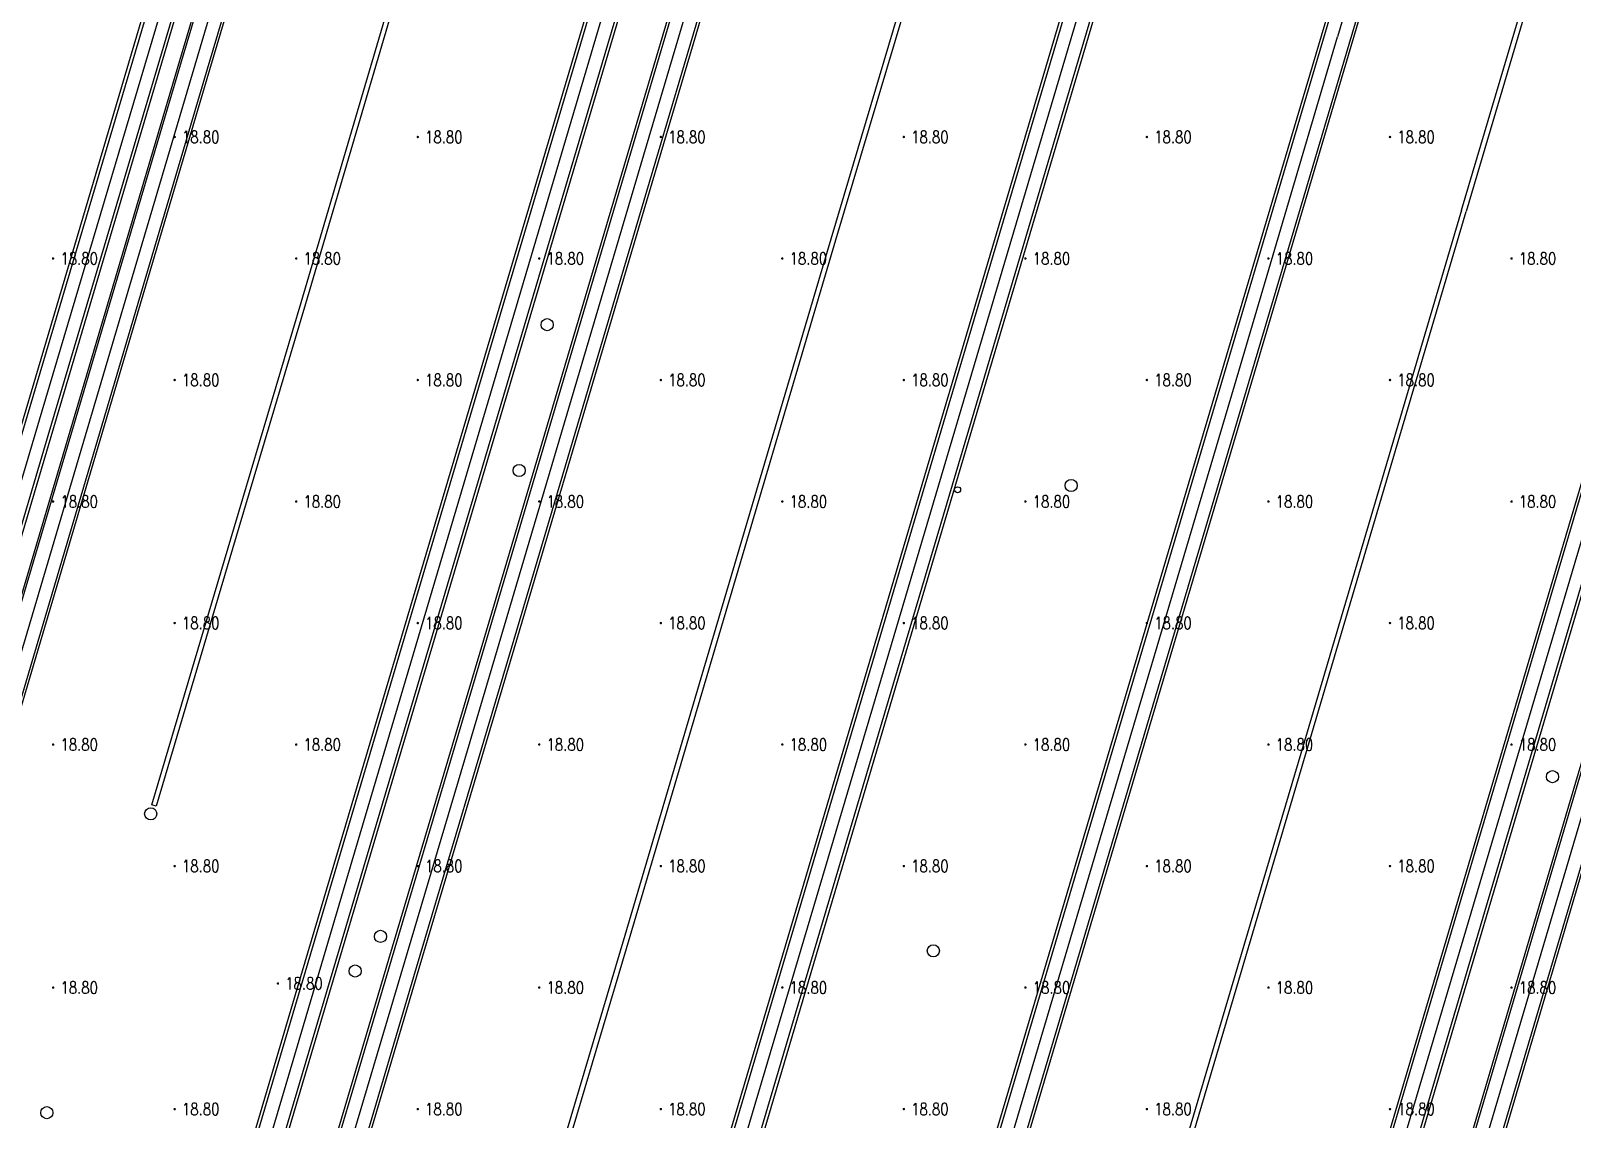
# Model space of a CAD drawing. Extents: x 404846 to 408477, y 3390929 to 3392894.
# Drawn here: x 406419.5 to 406546.3, y 3391653.5 to 3391743.1 of the extents above; entities that cross this region are included whole.
import ezdxf
from ezdxf.enums import TextEntityAlignment as Align

# ---------------------------------------------------------------- set-up
doc = ezdxf.new("R2010")
doc.units = 0
doc.header["$LTSCALE"] = 0.5
doc.layers.get('0').update_dxf_attribs({"linetype": 'CONTINUOUS'})
for name, color, linetype in [('3221', 6, 'CONTINUOUS'), ('GCD', 1, 'CONTINUOUS'), ('GXYZ', 2, 'CONTINUOUS'), ('SXSS', 5, 'CONTINUOUS'), ('ZBTZ', 3, 'CONTINUOUS')]:
    doc.layers.add(name, color=color, linetype=linetype)
doc.styles.add('HZ', font='rs.shx', dxfattribs={"width": 0.8, "bigfont": 'hztxt.shx'})
doc.linetypes.add('1161', pattern='A,0,[149,AAA.SHX,S=0.15,R=0,X=0,Y=0],-1.6', length=1.6)

# ---------------------------------------------------------------- blocks, each defined once
blk = doc.blocks.new('GC200')
at = {"linetype": 'Continuous', "const_width": 0.2, "flags": 128}
blk.add_lwpolyline([(-0.1, 0, 1), (0.1, 0, 1)], format="xyb", close=True, dxfattribs=at)
blk = doc.blocks.new('gc170')
at = {"linetype": 'Continuous'}
blk.add_circle((0, 0), 0.5, dxfattribs=at)
blk = doc.blocks.new('gc188')
blk.add_circle((0, 0), 1)

msp = doc.modelspace()

# ---------------------------------------------------------------- linework, layer by layer
at = {"layer": '3221', "color": 6}
for points in [[(406645.293, 3391900.624, 18.808), (406637.159, 3391873.145, 18.808), (406626.682, 3391837.784, 19.062), (406615.764, 3391800.951, 19.032), (406606.409, 3391769.444, 18.846), (406600.955, 3391751.015, 18.823), (406593.342, 3391725.339, 18.907), (406565.6, 3391631.59, 19.062), (406555.872, 3391598.808, 18.864), (406526.153, 3391607.627, 18.864), (406535.878, 3391640.397, 19.062), (406556.524, 3391710.171, 18.947)], [(406446.818, 3391786.924, 18.614), (406427.87, 3391722.881, 18.831), (406416.452, 3391684.342, 18.783), (406404.433, 3391643.693, 18.757), (406434.161, 3391634.903, 18.757), (406446.177, 3391675.544, 18.783), (406457.592, 3391714.07, 18.831), (406476.54, 3391778.114, 18.614)], [(406438.548, 3391772.909, 18.888), (406429.783, 3391743.285, 18.809), (406420.426, 3391711.809, 18.84), (406408.864, 3391672.788, 18.814), (406400.589, 3391644.849, 18.755), (406370.865, 3391653.652, 18.755), (406379.14, 3391681.593, 18.814), (406390.707, 3391720.63, 18.84), (406400.063, 3391752.1, 18.809), (406408.822, 3391781.704, 18.888)], [(406483.074, 3391777.213, 18.752), (406469.934, 3391732.884, 18.693), (406455.195, 3391683.11, 19.001), (406444.433, 3391646.837, 18.82), (406440.415, 3391633.149, 18.856), (406470.16, 3391624.418, 18.856), (406474.165, 3391638.062, 18.82), (406484.917, 3391674.3, 19.001), (406499.657, 3391724.078, 18.693), (406512.796, 3391768.403, 18.752)], [(406533.969, 3391766.086, 18.896), (406527.051, 3391742.624, 18.89)], [(406556.777, 3391733.826, 18.89), (406548.275, 3391705.099, 18.792), (406519.946, 3391609.557, 18.792), (406490.225, 3391618.369, 18.792), (406518.551, 3391713.904, 18.792), (406527.051, 3391742.624, 18.89)]]:
    msp.add_polyline3d(points, dxfattribs=at)
at = {"layer": 'SXSS', "linetype": 'Continuous', "flags": 128}
for points, elevation in [([(406537.244, 3391728.36), (406547.317, 3391762.246), (406563.141, 3391815.572), (406563.49, 3391815.468), (406547.666, 3391762.142), (406537.635, 3391728.244)], 19.115), ([(406456.21, 3391768.498), (406449.997, 3391747.361), (406442.124, 3391720.643), (406436.645, 3391702.231), (406429.837, 3391679.309), (406429.48, 3391679.415), (406436.288, 3391702.337), (406441.767, 3391720.748), (406449.64, 3391747.466), (406455.853, 3391768.603)], 18.836), ([(406496.566, 3391762.299), (406493.404, 3391751.611), (406485.745, 3391725.876), (406475.282, 3391690.496), (406468.809, 3391668.59), (406463.205, 3391649.774), (406462.824, 3391649.888), (406468.428, 3391668.703), (406474.9, 3391690.609), (406485.364, 3391725.989), (406493.023, 3391751.725), (406496.184, 3391762.412)], 18.6), ([(406537.244, 3391728.36), (406524.32, 3391684.667), (406515.697, 3391655.547), (406507.858, 3391629.084), (406508.248, 3391628.968), (406516.088, 3391655.432), (406524.711, 3391684.551), (406537.635, 3391728.244)], 18.728)]:
    msp.add_lwpolyline(points, dxfattribs=dict(at, elevation=elevation))
at = {"layer": 'ZBTZ', "linetype": '1161', "flags": 128}
for points, elevation in [([(406432.929, 3391635.525), (406442.097, 3391666.488), (406456.663, 3391715.577), (406468.545, 3391755.644), (406475.162, 3391777.981)], 18.788), ([(406475.379, 3391777.917), (406468.762, 3391755.58), (406456.879, 3391715.513), (406442.314, 3391666.424), (406433.146, 3391635.461), (406435.22, 3391634.847), (406444.387, 3391665.81), (406458.953, 3391714.898), (406470.835, 3391754.965), (406477.453, 3391777.303)], 18.788), ([(406477.675, 3391777.237), (406471.058, 3391754.899), (406459.175, 3391714.832), (406444.61, 3391665.744), (406435.442, 3391634.781), (406434.803, 3391632.717), (406438.582, 3391631.559), (406439.219, 3391633.772), (406448.982, 3391666.705), (406456.787, 3391692.996), (406467.935, 3391730.607), (406479.449, 3391769.472)], 18.779), ([(406399.469, 3391645.577), (406408.288, 3391675.333), (406418.692, 3391710.482), (406428.696, 3391744.194), (406438.224, 3391776.481)], 18.862), ([(406438.448, 3391776.415), (406428.92, 3391744.128), (406418.916, 3391710.416), (406408.512, 3391675.267), (406399.693, 3391645.51), (406401.737, 3391644.905), (406410.555, 3391674.661), (406420.96, 3391709.81), (406430.963, 3391743.523), (406440.532, 3391775.799)], 18.863), ([(406442.096, 3391775.461), (406431.75, 3391740.652), (406417.812, 3391693.536), (406403.29, 3391644.437), (406402.649, 3391642.223), (406401.314, 3391642.674), (406401.965, 3391644.837), (406410.783, 3391674.594), (406421.188, 3391709.743), (406431.192, 3391743.455), (406440.761, 3391775.732)], 18.857), ([(406444.39, 3391774.78), (406434.045, 3391739.971), (406420.107, 3391692.857), (406405.585, 3391643.758), (406403.473, 3391644.383), (406417.994, 3391693.482), (406431.933, 3391740.597), (406442.278, 3391775.407)], 18.854), ([(406444.569, 3391774.726), (406434.224, 3391739.918), (406420.286, 3391692.804), (406405.764, 3391643.705)], 18.854), ([(406479.64, 3391769.416), (406468.125, 3391730.551), (406456.977, 3391692.939), (406449.173, 3391666.648), (406439.41, 3391633.715), (406441.507, 3391633.094), (406451.269, 3391666.026), (406459.074, 3391692.317), (406470.222, 3391729.929), (406481.737, 3391768.795)], 18.803), ([(406474.18, 3391642.736), (406446.98, 3391650.792), (406451.478, 3391665.964), (406459.283, 3391692.255), (406470.431, 3391729.867), (406481.946, 3391768.733)], 18.835), ([(406507.263, 3391745.098), (406497.151, 3391710.962), (406482.162, 3391660.402), (406471.432, 3391624.186), (406469.816, 3391618.693), (406487.397, 3391613.423), (406489.055, 3391618.972), (406498.075, 3391649.489), (406517.718, 3391715.714), (406527.502, 3391748.732)], 18.97), ([(406527.709, 3391748.67), (406517.925, 3391715.652), (406498.282, 3391649.428), (406489.262, 3391618.911), (406491.341, 3391618.296), (406500.361, 3391648.812), (406520.004, 3391715.036), (406529.788, 3391748.055)], 19.007), ([(406491.54, 3391618.237), (406500.56, 3391648.753), (406520.203, 3391714.977), (406529.987, 3391747.996)], 19.007), ([(406504.962, 3391745.78), (406494.85, 3391711.644), (406479.86, 3391661.084), (406469.131, 3391624.868), (406471.202, 3391624.254), (406481.932, 3391660.47), (406496.921, 3391711.03), (406507.034, 3391745.166)], 18.965), ([(406474.18, 3391642.736), (406479.636, 3391661.151), (406494.625, 3391711.71), (406504.737, 3391745.846)], 18.987), ([(406558.407, 3391734.772), (406547.116, 3391696.711), (406532.308, 3391646.663), (406521.297, 3391609.448), (406520.612, 3391607.311), (406524.396, 3391606.159), (406525.044, 3391608.31), (406533.924, 3391638.248), (406545.493, 3391677.375), (406561.087, 3391730.059), (406563.188, 3391737.047)], 18.905), ([(406563.349, 3391736.999), (406561.248, 3391730.011), (406545.654, 3391677.328), (406534.085, 3391638.2), (406525.205, 3391608.262), (406527.311, 3391607.637), (406536.192, 3391637.576), (406547.761, 3391676.705), (406563.353, 3391729.383), (406565.453, 3391736.366)], 18.927), ([(406527.526, 3391607.574), (406536.407, 3391637.512), (406547.976, 3391676.641), (406563.568, 3391729.319), (406565.668, 3391736.302)], 18.927), ([(406518.791, 3391610.189), (406529.802, 3391647.405), (406544.61, 3391697.454), (406555.902, 3391735.515)], 18.901), ([(406556.093, 3391735.458), (406544.801, 3391697.397), (406529.993, 3391647.348), (406518.982, 3391610.133), (406521.074, 3391609.514), (406532.085, 3391646.729), (406546.893, 3391696.778), (406558.185, 3391734.838)], 18.901)]:
    msp.add_lwpolyline(points, dxfattribs=dict(at, elevation=elevation))

# ---------------------------------------------------------------- block references
at = {"layer": 'GCD', "linetype": 'Continuous'}
ref = msp.add_blockref('GC200', (406431.358, 3391734.379, 18.8), dxfattribs=dict(at, xscale=0.5, yscale=0.5, zscale=0.5))
ref.add_attrib('height', '18.80', dxfattribs={"linetype": 'Continuous', "height": 1, "style": 'HZ', "width": 0.8}).set_placement((406431.958, 3391734.379, 18.8), align=Align.MIDDLE_LEFT)
ref = msp.add_blockref('GC200', (406451.358, 3391734.379, 18.8), dxfattribs=dict(at, xscale=0.5, yscale=0.5, zscale=0.5))
ref.add_attrib('height', '18.80', dxfattribs={"linetype": 'Continuous', "height": 1, "style": 'HZ', "width": 0.8}).set_placement((406451.958, 3391734.379, 18.8), align=Align.MIDDLE_LEFT)
ref = msp.add_blockref('GC200', (406471.358, 3391734.379, 18.8), dxfattribs=dict(at, xscale=0.5, yscale=0.5, zscale=0.5))
ref.add_attrib('height', '18.80', dxfattribs={"linetype": 'Continuous', "height": 1, "style": 'HZ', "width": 0.8}).set_placement((406471.958, 3391734.379, 18.8), align=Align.MIDDLE_LEFT)
ref = msp.add_blockref('GC200', (406491.358, 3391734.379, 18.8), dxfattribs=dict(at, xscale=0.5, yscale=0.5, zscale=0.5))
ref.add_attrib('height', '18.80', dxfattribs={"linetype": 'Continuous', "height": 1, "style": 'HZ', "width": 0.8}).set_placement((406491.958, 3391734.379, 18.8), align=Align.MIDDLE_LEFT)
ref = msp.add_blockref('GC200', (406511.358, 3391734.379, 18.8), dxfattribs=dict(at, xscale=0.5, yscale=0.5, zscale=0.5))
ref.add_attrib('height', '18.80', dxfattribs={"linetype": 'Continuous', "height": 1, "style": 'HZ', "width": 0.8}).set_placement((406511.958, 3391734.379, 18.8), align=Align.MIDDLE_LEFT)
ref = msp.add_blockref('GC200', (406531.358, 3391734.379, 18.8), dxfattribs=dict(at, xscale=0.5, yscale=0.5, zscale=0.5))
ref.add_attrib('height', '18.80', dxfattribs={"linetype": 'Continuous', "height": 1, "style": 'HZ', "width": 0.8}).set_placement((406531.958, 3391734.379, 18.8), align=Align.MIDDLE_LEFT)
ref = msp.add_blockref('GC200', (406421.358, 3391724.379, 18.8), dxfattribs=dict(at, xscale=0.5, yscale=0.5, zscale=0.5))
ref.add_attrib('height', '18.80', dxfattribs={"linetype": 'Continuous', "height": 1, "style": 'HZ', "width": 0.8}).set_placement((406421.958, 3391724.379, 18.8), align=Align.MIDDLE_LEFT)
ref = msp.add_blockref('GC200', (406441.358, 3391724.379, 18.8), dxfattribs=dict(at, xscale=0.5, yscale=0.5, zscale=0.5))
ref.add_attrib('height', '18.80', dxfattribs={"linetype": 'Continuous', "height": 1, "style": 'HZ', "width": 0.8}).set_placement((406441.958, 3391724.379, 18.8), align=Align.MIDDLE_LEFT)
ref = msp.add_blockref('GC200', (406461.358, 3391724.379, 18.8), dxfattribs=dict(at, xscale=0.5, yscale=0.5, zscale=0.5))
ref.add_attrib('height', '18.80', dxfattribs={"linetype": 'Continuous', "height": 1, "style": 'HZ', "width": 0.8}).set_placement((406461.958, 3391724.379, 18.8), align=Align.MIDDLE_LEFT)
ref = msp.add_blockref('GC200', (406481.358, 3391724.379, 18.8), dxfattribs=dict(at, xscale=0.5, yscale=0.5, zscale=0.5))
ref.add_attrib('height', '18.80', dxfattribs={"linetype": 'Continuous', "height": 1, "style": 'HZ', "width": 0.8}).set_placement((406481.958, 3391724.379, 18.8), align=Align.MIDDLE_LEFT)
ref = msp.add_blockref('GC200', (406501.358, 3391724.379, 18.8), dxfattribs=dict(at, xscale=0.5, yscale=0.5, zscale=0.5))
ref.add_attrib('height', '18.80', dxfattribs={"linetype": 'Continuous', "height": 1, "style": 'HZ', "width": 0.8}).set_placement((406501.958, 3391724.379, 18.8), align=Align.MIDDLE_LEFT)
ref = msp.add_blockref('GC200', (406521.358, 3391724.379, 18.8), dxfattribs=dict(at, xscale=0.5, yscale=0.5, zscale=0.5))
ref.add_attrib('height', '18.80', dxfattribs={"linetype": 'Continuous', "height": 1, "style": 'HZ', "width": 0.8}).set_placement((406521.958, 3391724.379, 18.8), align=Align.MIDDLE_LEFT)
ref = msp.add_blockref('GC200', (406541.358, 3391724.379, 18.8), dxfattribs=dict(at, xscale=0.5, yscale=0.5, zscale=0.5))
ref.add_attrib('height', '18.80', dxfattribs={"linetype": 'Continuous', "height": 1, "style": 'HZ', "width": 0.8}).set_placement((406541.958, 3391724.379, 18.8), align=Align.MIDDLE_LEFT)
ref = msp.add_blockref('GC200', (406431.358, 3391714.379, 18.8), dxfattribs=dict(at, xscale=0.5, yscale=0.5, zscale=0.5))
ref.add_attrib('height', '18.80', dxfattribs={"linetype": 'Continuous', "height": 1, "style": 'HZ', "width": 0.8}).set_placement((406431.958, 3391714.379, 18.8), align=Align.MIDDLE_LEFT)
ref = msp.add_blockref('GC200', (406451.358, 3391714.379, 18.8), dxfattribs=dict(at, xscale=0.5, yscale=0.5, zscale=0.5))
ref.add_attrib('height', '18.80', dxfattribs={"linetype": 'Continuous', "height": 1, "style": 'HZ', "width": 0.8}).set_placement((406451.958, 3391714.379, 18.8), align=Align.MIDDLE_LEFT)
ref = msp.add_blockref('GC200', (406471.358, 3391714.379, 18.8), dxfattribs=dict(at, xscale=0.5, yscale=0.5, zscale=0.5))
ref.add_attrib('height', '18.80', dxfattribs={"linetype": 'Continuous', "height": 1, "style": 'HZ', "width": 0.8}).set_placement((406471.958, 3391714.379, 18.8), align=Align.MIDDLE_LEFT)
ref = msp.add_blockref('GC200', (406491.358, 3391714.379, 18.8), dxfattribs=dict(at, xscale=0.5, yscale=0.5, zscale=0.5))
ref.add_attrib('height', '18.80', dxfattribs={"linetype": 'Continuous', "height": 1, "style": 'HZ', "width": 0.8}).set_placement((406491.958, 3391714.379, 18.8), align=Align.MIDDLE_LEFT)
ref = msp.add_blockref('GC200', (406511.358, 3391714.379, 18.8), dxfattribs=dict(at, xscale=0.5, yscale=0.5, zscale=0.5))
ref.add_attrib('height', '18.80', dxfattribs={"linetype": 'Continuous', "height": 1, "style": 'HZ', "width": 0.8}).set_placement((406511.958, 3391714.379, 18.8), align=Align.MIDDLE_LEFT)
ref = msp.add_blockref('GC200', (406531.358, 3391714.379, 18.8), dxfattribs=dict(at, xscale=0.5, yscale=0.5, zscale=0.5))
ref.add_attrib('height', '18.80', dxfattribs={"linetype": 'Continuous', "height": 1, "style": 'HZ', "width": 0.8}).set_placement((406531.958, 3391714.379, 18.8), align=Align.MIDDLE_LEFT)
ref = msp.add_blockref('GC200', (406421.358, 3391704.379, 18.8), dxfattribs=dict(at, xscale=0.5, yscale=0.5, zscale=0.5))
ref.add_attrib('height', '18.80', dxfattribs={"linetype": 'Continuous', "height": 1, "style": 'HZ', "width": 0.8}).set_placement((406421.958, 3391704.379, 18.8), align=Align.MIDDLE_LEFT)
ref = msp.add_blockref('GC200', (406441.358, 3391704.379, 18.8), dxfattribs=dict(at, xscale=0.5, yscale=0.5, zscale=0.5))
ref.add_attrib('height', '18.80', dxfattribs={"linetype": 'Continuous', "height": 1, "style": 'HZ', "width": 0.8}).set_placement((406441.958, 3391704.379, 18.8), align=Align.MIDDLE_LEFT)
ref = msp.add_blockref('GC200', (406461.358, 3391704.379, 18.8), dxfattribs=dict(at, xscale=0.5, yscale=0.5, zscale=0.5))
ref.add_attrib('height', '18.80', dxfattribs={"linetype": 'Continuous', "height": 1, "style": 'HZ', "width": 0.8}).set_placement((406461.958, 3391704.379, 18.8), align=Align.MIDDLE_LEFT)
ref = msp.add_blockref('GC200', (406481.358, 3391704.379, 18.8), dxfattribs=dict(at, xscale=0.5, yscale=0.5, zscale=0.5))
ref.add_attrib('height', '18.80', dxfattribs={"linetype": 'Continuous', "height": 1, "style": 'HZ', "width": 0.8}).set_placement((406481.958, 3391704.379, 18.8), align=Align.MIDDLE_LEFT)
ref = msp.add_blockref('GC200', (406501.358, 3391704.379, 18.8), dxfattribs=dict(at, xscale=0.5, yscale=0.5, zscale=0.5))
ref.add_attrib('height', '18.80', dxfattribs={"linetype": 'Continuous', "height": 1, "style": 'HZ', "width": 0.8}).set_placement((406501.958, 3391704.379, 18.8), align=Align.MIDDLE_LEFT)
ref = msp.add_blockref('GC200', (406521.358, 3391704.379, 18.8), dxfattribs=dict(at, xscale=0.5, yscale=0.5, zscale=0.5))
ref.add_attrib('height', '18.80', dxfattribs={"linetype": 'Continuous', "height": 1, "style": 'HZ', "width": 0.8}).set_placement((406521.958, 3391704.379, 18.8), align=Align.MIDDLE_LEFT)
ref = msp.add_blockref('GC200', (406541.358, 3391704.379, 18.8), dxfattribs=dict(at, xscale=0.5, yscale=0.5, zscale=0.5))
ref.add_attrib('height', '18.80', dxfattribs={"linetype": 'Continuous', "height": 1, "style": 'HZ', "width": 0.8}).set_placement((406541.958, 3391704.379, 18.8), align=Align.MIDDLE_LEFT)
ref = msp.add_blockref('GC200', (406431.358, 3391694.379, 18.8), dxfattribs=dict(at, xscale=0.5, yscale=0.5, zscale=0.5))
ref.add_attrib('height', '18.80', dxfattribs={"linetype": 'Continuous', "height": 1, "style": 'HZ', "width": 0.8}).set_placement((406431.958, 3391694.379, 18.8), align=Align.MIDDLE_LEFT)
ref = msp.add_blockref('GC200', (406451.358, 3391694.379, 18.8), dxfattribs=dict(at, xscale=0.5, yscale=0.5, zscale=0.5))
ref.add_attrib('height', '18.80', dxfattribs={"linetype": 'Continuous', "height": 1, "style": 'HZ', "width": 0.8}).set_placement((406451.958, 3391694.379, 18.8), align=Align.MIDDLE_LEFT)
ref = msp.add_blockref('GC200', (406471.358, 3391694.379, 18.8), dxfattribs=dict(at, xscale=0.5, yscale=0.5, zscale=0.5))
ref.add_attrib('height', '18.80', dxfattribs={"linetype": 'Continuous', "height": 1, "style": 'HZ', "width": 0.8}).set_placement((406471.958, 3391694.379, 18.8), align=Align.MIDDLE_LEFT)
ref = msp.add_blockref('GC200', (406491.358, 3391694.379, 18.8), dxfattribs=dict(at, xscale=0.5, yscale=0.5, zscale=0.5))
ref.add_attrib('height', '18.80', dxfattribs={"linetype": 'Continuous', "height": 1, "style": 'HZ', "width": 0.8}).set_placement((406491.958, 3391694.379, 18.8), align=Align.MIDDLE_LEFT)
ref = msp.add_blockref('GC200', (406511.358, 3391694.379, 18.8), dxfattribs=dict(at, xscale=0.5, yscale=0.5, zscale=0.5))
ref.add_attrib('height', '18.80', dxfattribs={"linetype": 'Continuous', "height": 1, "style": 'HZ', "width": 0.8}).set_placement((406511.958, 3391694.379, 18.8), align=Align.MIDDLE_LEFT)
ref = msp.add_blockref('GC200', (406531.358, 3391694.379, 18.8), dxfattribs=dict(at, xscale=0.5, yscale=0.5, zscale=0.5))
ref.add_attrib('height', '18.80', dxfattribs={"linetype": 'Continuous', "height": 1, "style": 'HZ', "width": 0.8}).set_placement((406531.958, 3391694.379, 18.8), align=Align.MIDDLE_LEFT)
ref = msp.add_blockref('GC200', (406421.358, 3391684.379, 18.8), dxfattribs=dict(at, xscale=0.5, yscale=0.5, zscale=0.5))
ref.add_attrib('height', '18.80', dxfattribs={"linetype": 'Continuous', "height": 1, "style": 'HZ', "width": 0.8}).set_placement((406421.958, 3391684.379, 18.8), align=Align.MIDDLE_LEFT)
ref = msp.add_blockref('GC200', (406441.358, 3391684.379, 18.8), dxfattribs=dict(at, xscale=0.5, yscale=0.5, zscale=0.5))
ref.add_attrib('height', '18.80', dxfattribs={"linetype": 'Continuous', "height": 1, "style": 'HZ', "width": 0.8}).set_placement((406441.958, 3391684.379, 18.8), align=Align.MIDDLE_LEFT)
ref = msp.add_blockref('GC200', (406461.358, 3391684.379, 18.8), dxfattribs=dict(at, xscale=0.5, yscale=0.5, zscale=0.5))
ref.add_attrib('height', '18.80', dxfattribs={"linetype": 'Continuous', "height": 1, "style": 'HZ', "width": 0.8}).set_placement((406461.958, 3391684.379, 18.8), align=Align.MIDDLE_LEFT)
ref = msp.add_blockref('GC200', (406481.358, 3391684.379, 18.8), dxfattribs=dict(at, xscale=0.5, yscale=0.5, zscale=0.5))
ref.add_attrib('height', '18.80', dxfattribs={"linetype": 'Continuous', "height": 1, "style": 'HZ', "width": 0.8}).set_placement((406481.958, 3391684.379, 18.8), align=Align.MIDDLE_LEFT)
ref = msp.add_blockref('GC200', (406501.358, 3391684.379, 18.8), dxfattribs=dict(at, xscale=0.5, yscale=0.5, zscale=0.5))
ref.add_attrib('height', '18.80', dxfattribs={"linetype": 'Continuous', "height": 1, "style": 'HZ', "width": 0.8}).set_placement((406501.958, 3391684.379, 18.8), align=Align.MIDDLE_LEFT)
ref = msp.add_blockref('GC200', (406521.358, 3391684.379, 18.8), dxfattribs=dict(at, xscale=0.5, yscale=0.5, zscale=0.5))
ref.add_attrib('height', '18.80', dxfattribs={"linetype": 'Continuous', "height": 1, "style": 'HZ', "width": 0.8}).set_placement((406521.958, 3391684.379, 18.8), align=Align.MIDDLE_LEFT)
ref = msp.add_blockref('GC200', (406541.358, 3391684.379, 18.8), dxfattribs=dict(at, xscale=0.5, yscale=0.5, zscale=0.5))
ref.add_attrib('height', '18.80', dxfattribs={"linetype": 'Continuous', "height": 1, "style": 'HZ', "width": 0.8}).set_placement((406541.958, 3391684.379, 18.8), align=Align.MIDDLE_LEFT)
ref = msp.add_blockref('GC200', (406431.358, 3391674.379, 18.8), dxfattribs=dict(at, xscale=0.5, yscale=0.5, zscale=0.5))
ref.add_attrib('height', '18.80', dxfattribs={"linetype": 'Continuous', "height": 1, "style": 'HZ', "width": 0.8}).set_placement((406431.958, 3391674.379, 18.8), align=Align.MIDDLE_LEFT)
ref = msp.add_blockref('GC200', (406451.358, 3391674.379, 18.8), dxfattribs=dict(at, xscale=0.5, yscale=0.5, zscale=0.5))
ref.add_attrib('height', '18.80', dxfattribs={"linetype": 'Continuous', "height": 1, "style": 'HZ', "width": 0.8}).set_placement((406451.958, 3391674.379, 18.8), align=Align.MIDDLE_LEFT)
ref = msp.add_blockref('GC200', (406471.358, 3391674.379, 18.8), dxfattribs=dict(at, xscale=0.5, yscale=0.5, zscale=0.5))
ref.add_attrib('height', '18.80', dxfattribs={"linetype": 'Continuous', "height": 1, "style": 'HZ', "width": 0.8}).set_placement((406471.958, 3391674.379, 18.8), align=Align.MIDDLE_LEFT)
ref = msp.add_blockref('GC200', (406491.358, 3391674.379, 18.8), dxfattribs=dict(at, xscale=0.5, yscale=0.5, zscale=0.5))
ref.add_attrib('height', '18.80', dxfattribs={"linetype": 'Continuous', "height": 1, "style": 'HZ', "width": 0.8}).set_placement((406491.958, 3391674.379, 18.8), align=Align.MIDDLE_LEFT)
ref = msp.add_blockref('GC200', (406511.358, 3391674.379, 18.8), dxfattribs=dict(at, xscale=0.5, yscale=0.5, zscale=0.5))
ref.add_attrib('height', '18.80', dxfattribs={"linetype": 'Continuous', "height": 1, "style": 'HZ', "width": 0.8}).set_placement((406511.958, 3391674.379, 18.8), align=Align.MIDDLE_LEFT)
ref = msp.add_blockref('GC200', (406531.358, 3391674.379, 18.8), dxfattribs=dict(at, xscale=0.5, yscale=0.5, zscale=0.5))
ref.add_attrib('height', '18.80', dxfattribs={"linetype": 'Continuous', "height": 1, "style": 'HZ', "width": 0.8}).set_placement((406531.958, 3391674.379, 18.8), align=Align.MIDDLE_LEFT)
ref = msp.add_blockref('GC200', (406421.358, 3391664.379, 18.8), dxfattribs=dict(at, xscale=0.5, yscale=0.5, zscale=0.5))
ref.add_attrib('height', '18.80', dxfattribs={"linetype": 'Continuous', "height": 1, "style": 'HZ', "width": 0.8}).set_placement((406421.958, 3391664.379, 18.8), align=Align.MIDDLE_LEFT)
ref = msp.add_blockref('GC200', (406439.856, 3391664.716, 18.8), dxfattribs=dict(at, xscale=0.5, yscale=0.5, zscale=0.5))
ref.add_attrib('height', '18.80', dxfattribs={"linetype": 'Continuous', "height": 1, "style": 'HZ', "width": 0.8}).set_placement((406440.456, 3391664.716, 18.8), align=Align.MIDDLE_LEFT)
ref = msp.add_blockref('GC200', (406461.358, 3391664.379, 18.8), dxfattribs=dict(at, xscale=0.5, yscale=0.5, zscale=0.5))
ref.add_attrib('height', '18.80', dxfattribs={"linetype": 'Continuous', "height": 1, "style": 'HZ', "width": 0.8}).set_placement((406461.958, 3391664.379, 18.8), align=Align.MIDDLE_LEFT)
ref = msp.add_blockref('GC200', (406481.358, 3391664.379, 18.8), dxfattribs=dict(at, xscale=0.5, yscale=0.5, zscale=0.5))
ref.add_attrib('height', '18.80', dxfattribs={"linetype": 'Continuous', "height": 1, "style": 'HZ', "width": 0.8}).set_placement((406481.958, 3391664.379, 18.8), align=Align.MIDDLE_LEFT)
ref = msp.add_blockref('GC200', (406501.358, 3391664.379, 18.8), dxfattribs=dict(at, xscale=0.5, yscale=0.5, zscale=0.5))
ref.add_attrib('height', '18.80', dxfattribs={"linetype": 'Continuous', "height": 1, "style": 'HZ', "width": 0.8}).set_placement((406501.958, 3391664.379, 18.8), align=Align.MIDDLE_LEFT)
ref = msp.add_blockref('GC200', (406521.358, 3391664.379, 18.8), dxfattribs=dict(at, xscale=0.5, yscale=0.5, zscale=0.5))
ref.add_attrib('height', '18.80', dxfattribs={"linetype": 'Continuous', "height": 1, "style": 'HZ', "width": 0.8}).set_placement((406521.958, 3391664.379, 18.8), align=Align.MIDDLE_LEFT)
ref = msp.add_blockref('GC200', (406541.358, 3391664.379, 18.8), dxfattribs=dict(at, xscale=0.5, yscale=0.5, zscale=0.5))
ref.add_attrib('height', '18.80', dxfattribs={"linetype": 'Continuous', "height": 1, "style": 'HZ', "width": 0.8}).set_placement((406541.958, 3391664.379, 18.8), align=Align.MIDDLE_LEFT)
ref = msp.add_blockref('GC200', (406431.358, 3391654.379, 18.8), dxfattribs=dict(at, xscale=0.5, yscale=0.5, zscale=0.5))
ref.add_attrib('height', '18.80', dxfattribs={"linetype": 'Continuous', "height": 1, "style": 'HZ', "width": 0.8}).set_placement((406431.958, 3391654.379, 18.8), align=Align.MIDDLE_LEFT)
ref = msp.add_blockref('GC200', (406451.358, 3391654.379, 18.8), dxfattribs=dict(at, xscale=0.5, yscale=0.5, zscale=0.5))
ref.add_attrib('height', '18.80', dxfattribs={"linetype": 'Continuous', "height": 1, "style": 'HZ', "width": 0.8}).set_placement((406451.958, 3391654.379, 18.8), align=Align.MIDDLE_LEFT)
ref = msp.add_blockref('GC200', (406471.358, 3391654.379, 18.8), dxfattribs=dict(at, xscale=0.5, yscale=0.5, zscale=0.5))
ref.add_attrib('height', '18.80', dxfattribs={"linetype": 'Continuous', "height": 1, "style": 'HZ', "width": 0.8}).set_placement((406471.958, 3391654.379, 18.8), align=Align.MIDDLE_LEFT)
ref = msp.add_blockref('GC200', (406491.358, 3391654.379, 18.8), dxfattribs=dict(at, xscale=0.5, yscale=0.5, zscale=0.5))
ref.add_attrib('height', '18.80', dxfattribs={"linetype": 'Continuous', "height": 1, "style": 'HZ', "width": 0.8}).set_placement((406491.958, 3391654.379, 18.8), align=Align.MIDDLE_LEFT)
ref = msp.add_blockref('GC200', (406511.358, 3391654.379, 18.8), dxfattribs=dict(at, xscale=0.5, yscale=0.5, zscale=0.5))
ref.add_attrib('height', '18.80', dxfattribs={"linetype": 'Continuous', "height": 1, "style": 'HZ', "width": 0.8}).set_placement((406511.958, 3391654.379, 18.8), align=Align.MIDDLE_LEFT)
ref = msp.add_blockref('GC200', (406531.358, 3391654.379, 18.8), dxfattribs=dict(at, xscale=0.5, yscale=0.5, zscale=0.5))
ref.add_attrib('height', '18.80', dxfattribs={"linetype": 'Continuous', "height": 1, "style": 'HZ', "width": 0.8}).set_placement((406531.958, 3391654.379, 18.8), align=Align.MIDDLE_LEFT)
at = {"layer": 'GXYZ', "linetype": 'Continuous', "xscale": 0.5, "yscale": 0.5}
for name, p in [('gc188', (406462.01, 3391718.933, 18.875)), ('gc188', (406459.699, 3391706.926, 18.904)), ('gc188', (406505.125, 3391705.692, 18.97)), ('gc170', (406495.776, 3391705.343, 19.157)), ('gc188', (406544.731, 3391681.735, 19.034)), ('gc188', (406429.387, 3391678.674, 18.893)), ('gc188', (406448.299, 3391668.591, 18.998)), ('gc188', (406493.782, 3391667.403, 19.182)), ('gc188', (406446.216, 3391665.74, 18.97)), ('gc188', (406420.842, 3391654.082, 18.842))]:
    msp.add_blockref(name, p, dxfattribs=at)

doc.saveas('drawing.dxf')
